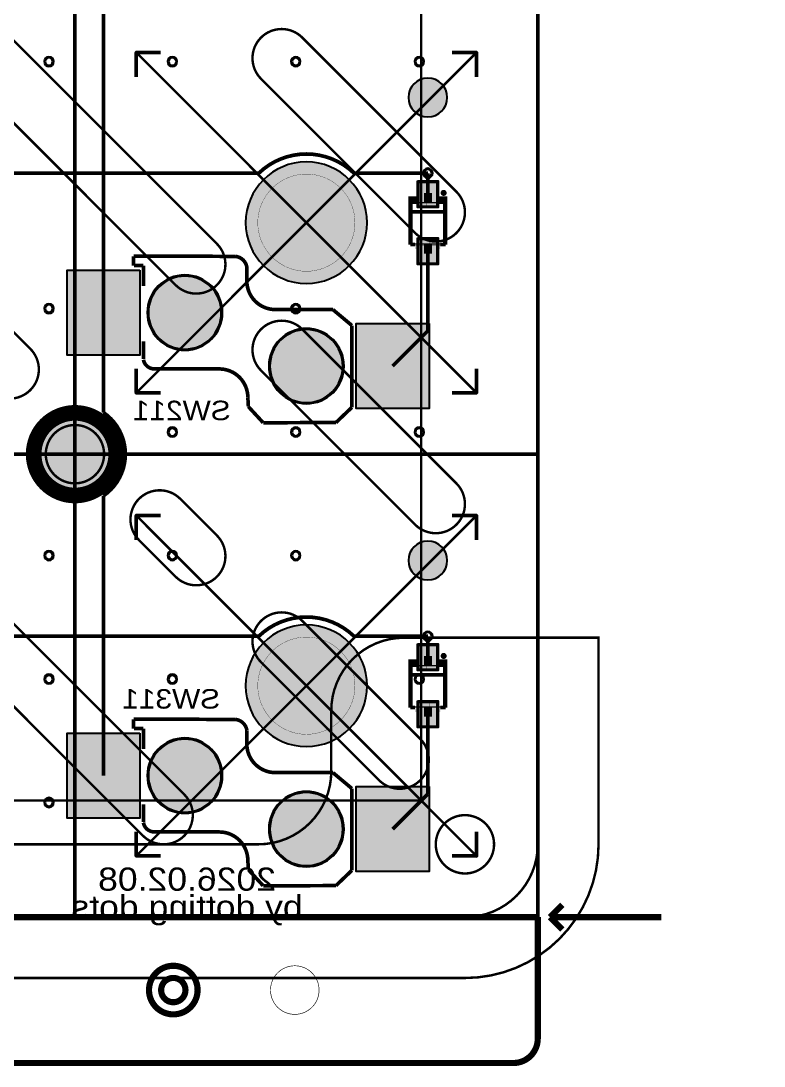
# Model space of a CAD drawing. Header units: millimetres. Extents: x -3 to 238, y -92 to 6.
# Drawn here: x 207.33 to 237.91, y -92.32 to -49.32 of the extents above; entities that cross this region are included whole.
import ezdxf
from ezdxf.enums import TextEntityAlignment as Align

# ---------------------------------------------------------------- set-up
doc = ezdxf.new("R2010")
doc.units = ezdxf.units.MM
doc.header["$MEASUREMENT"] = 0
for name, color, linetype, true_color in [('Board-Outline-Layer', 7, 'Continuous', 0xff00ff), ('Bottom-Layer', 7, 'Continuous', 0x0000ff), ('Bottom-Paste-Mask-Layer', 7, 'Continuous', 0x800000), ('Bottom-Silkscreen-Layer', 7, 'Continuous', 0x66cc33), ('Bottom-Solder-Mask-Layer', 7, 'Continuous', 0xaa00ff), ('Component-Marking-Layer', 7, 'Continuous', 0x66ffcc), ('Component-Shape-Layer', 7, 'Continuous', 0x00cccc), ('Document-Layer', 7, 'Continuous', 0xffffff), ('F.Adhes', 7, 'Continuous', 0x9069e9), ('Hole-Layer', 7, 'Continuous', 0x222222), ('Multi-Layer', 7, 'Continuous', 0xc0c0c0), ('Pin-Floating-Layer', 7, 'Continuous', 0xff99ff), ('Pin-Soldering-Layer', 7, 'Continuous', 0xcc9999), ('Top-Layer', 7, 'Continuous', 0xff0000), ('Top-Paste-Mask-Layer', 7, 'Continuous', 0x808080), ('Top-Solder-Mask-Layer', 7, 'Continuous', 0x800080)]:
    doc.layers.add(name, color=color, linetype=linetype, true_color=true_color)
doc.styles.get("Standard").update_dxf_attribs({"font": 'arial.ttf'})

msp = doc.modelspace()

# ---------------------------------------------------------------- hatches: boundary and pattern name
at = {"layer": 'Bottom-Layer'}
for points in [[(223.275, -52.475, 1), (224.875, -52.475, 1)], [(216.575, -57.625, 1), (221.575, -57.625, 1)], [(223.7, -55.953), (224.45, -55.953), (224.45, -56.953), (223.7, -56.953)], [(223.7, -58.298), (224.45, -58.298), (224.45, -59.298), (223.7, -59.298)], [(212.225, -59.575), (212.225, -63.075), (209.225, -63.075), (209.225, -59.575)], [(212.525, -61.325, 1), (215.625, -61.325, 1)], [(224.125, -61.775), (224.125, -65.275), (221.125, -65.275), (221.125, -61.775)], [(217.525, -63.525, 1), (220.625, -63.525, 1)], [(223.275, -71.525, 1), (224.875, -71.525, 1)], [(216.575, -76.675, 1), (221.575, -76.675, 1)], [(223.7, -75.003), (224.45, -75.003), (224.45, -76.003), (223.7, -76.003)], [(223.7, -77.348), (224.45, -77.348), (224.45, -78.348), (223.7, -78.348)], [(212.225, -78.625), (212.225, -82.125), (209.225, -82.125), (209.225, -78.625)], [(212.525, -80.375, 1), (215.625, -80.375, 1)], [(224.125, -80.825), (224.125, -84.325), (221.125, -84.325), (221.125, -80.825)], [(217.525, -82.575, 1), (220.625, -82.575, 1)]]:
    msp.add_hatch(color=256, dxfattribs=at).paths.add_polyline_path(points)
at = {"layer": 'Bottom-Paste-Mask-Layer'}
for points in [[(223.275, -52.475, 1), (224.875, -52.475, 1)], [(216.575, -57.625, 1), (221.575, -57.625, 1)], [(223.7, -55.953), (224.45, -55.953), (224.45, -56.953), (223.7, -56.953)], [(223.7, -58.298), (224.45, -58.298), (224.45, -59.298), (223.7, -59.298)], [(212.225, -59.575), (212.225, -63.075), (209.225, -63.075), (209.225, -59.575)], [(212.525, -61.325, 1), (215.625, -61.325, 1)], [(224.125, -61.775), (224.125, -65.275), (221.125, -65.275), (221.125, -61.775)], [(217.525, -63.525, 1), (220.625, -63.525, 1)], [(223.275, -71.525, 1), (224.875, -71.525, 1)], [(216.575, -76.675, 1), (221.575, -76.675, 1)], [(223.7, -75.003), (224.45, -75.003), (224.45, -76.003), (223.7, -76.003)], [(223.7, -77.348), (224.45, -77.348), (224.45, -78.348), (223.7, -78.348)], [(212.225, -78.625), (212.225, -82.125), (209.225, -82.125), (209.225, -78.625)], [(212.525, -80.375, 1), (215.625, -80.375, 1)], [(224.125, -80.825), (224.125, -84.325), (221.125, -84.325), (221.125, -80.825)], [(217.525, -82.575, 1), (220.625, -82.575, 1)]]:
    msp.add_hatch(color=256, dxfattribs=at).paths.add_polyline_path(points)
at = {"layer": 'Bottom-Silkscreen-Layer'}
for points in [[(223.273, -56.85), (223.625, -56.85), (223.625, -56.545), (223.273, -56.545)], [(223.273, -56.85), (223.625, -56.85), (223.625, -56.545), (223.273, -56.545)], [(224.878, -56.85), (224.525, -56.85), (224.525, -56.545), (224.878, -56.545)], [(224.878, -56.85), (224.525, -56.85), (224.525, -56.545), (224.878, -56.545)], [(223.273, -75.9), (223.625, -75.9), (223.625, -75.595), (223.273, -75.595)], [(223.273, -75.9), (223.625, -75.9), (223.625, -75.595), (223.273, -75.595)], [(224.878, -75.9), (224.525, -75.9), (224.525, -75.595), (224.878, -75.595)], [(224.878, -75.9), (224.525, -75.9), (224.525, -75.595), (224.878, -75.595)]]:
    msp.add_hatch(color=256, dxfattribs=at).paths.add_polyline_path(points)
at = {"layer": 'Bottom-Solder-Mask-Layer'}
for points in [[(223.275, -52.475, 1), (224.875, -52.475, 1)], [(216.575, -57.625, 1), (221.575, -57.625, 1)], [(223.649, -55.902), (224.501, -55.902), (224.501, -57.004), (223.649, -57.004)], [(223.649, -58.247), (224.501, -58.247), (224.501, -59.349), (223.649, -59.349)], [(212.225, -59.575), (212.225, -63.075), (209.225, -63.075), (209.225, -59.575)], [(212.525, -61.325, 1), (215.625, -61.325, 1)], [(224.125, -61.775), (224.125, -65.275), (221.125, -65.275), (221.125, -61.775)], [(217.525, -63.525, 1), (220.625, -63.525, 1)], [(223.275, -71.525, 1), (224.875, -71.525, 1)], [(216.575, -76.675, 1), (221.575, -76.675, 1)], [(223.649, -74.952), (224.501, -74.952), (224.501, -76.054), (223.649, -76.054)], [(223.649, -77.297), (224.501, -77.297), (224.501, -78.399), (223.649, -78.399)], [(212.225, -78.625), (212.225, -82.125), (209.225, -82.125), (209.225, -78.625)], [(212.525, -80.375, 1), (215.625, -80.375, 1)], [(224.125, -80.825), (224.125, -84.325), (221.125, -84.325), (221.125, -80.825)], [(217.525, -82.575, 1), (220.625, -82.575, 1)]]:
    msp.add_hatch(color=256, dxfattribs=at).paths.add_polyline_path(points)
at = {"layer": 'Component-Marking-Layer'}
for points in [[(224.665, -56.4, 1), (224.785, -56.4, 1)], [(224.665, -56.4, 1), (224.785, -56.4, 1)], [(224.665, -75.45, 1), (224.785, -75.45, 1)], [(224.665, -75.45, 1), (224.785, -75.45, 1)]]:
    msp.add_hatch(color=256, dxfattribs=at).paths.add_polyline_path(points)
at = {"layer": 'Document-Layer'}
for points in [[(224.005, -56.4), (224.161, -56.4), (224.161, -57.024), (224.005, -57.024)], [(224.005, -56.4), (224.161, -56.4), (224.161, -57.024), (224.005, -57.024)], [(223.985, -58.94), (224.141, -58.94), (224.141, -58.316), (223.985, -58.316)], [(223.985, -58.94), (224.141, -58.94), (224.141, -58.316), (223.985, -58.316)], [(223.545, -58.708), (224.585, -58.708), (224.585, -58.552), (223.545, -58.552)], [(223.545, -58.708), (224.585, -58.708), (224.585, -58.552), (223.545, -58.552)], [(224.005, -75.45), (224.161, -75.45), (224.161, -76.074), (224.005, -76.074)], [(224.005, -75.45), (224.161, -75.45), (224.161, -76.074), (224.005, -76.074)], [(223.985, -77.99), (224.141, -77.99), (224.141, -77.366), (223.985, -77.366)], [(223.985, -77.99), (224.141, -77.99), (224.141, -77.366), (223.985, -77.366)], [(223.545, -77.758), (224.585, -77.758), (224.585, -77.602), (223.545, -77.602)], [(223.545, -77.758), (224.585, -77.758), (224.585, -77.602), (223.545, -77.602)]]:
    msp.add_hatch(color=256, dxfattribs=at).paths.add_polyline_path(points)
at = {"layer": 'Hole-Layer'}
for points in [[(223.275, -52.475, 1), (224.875, -52.475, 1)], [(216.575, -57.625, 1), (221.575, -57.625, 1)], [(212.575, -61.325, 1), (215.575, -61.325, 1)], [(217.575, -63.525, 1), (220.575, -63.525, 1)], [(223.275, -71.525, 1), (224.875, -71.525, 1)], [(216.575, -76.675, 1), (221.575, -76.675, 1)], [(212.575, -80.375, 1), (215.575, -80.375, 1)], [(217.575, -82.575, 1), (220.575, -82.575, 1)]]:
    msp.add_hatch(color=256, dxfattribs=at).paths.add_polyline_path(points)
at = {"layer": 'Multi-Layer'}
for points in [[(223.275, -52.475, 1), (224.875, -52.475, 1)], [(223.275, -52.475, 1), (224.875, -52.475, 1)], [(223.275, -52.475, 1), (224.875, -52.475, 1)], [(216.575, -57.625, 1), (221.575, -57.625, 1)], [(216.575, -57.625, 1), (221.575, -57.625, 1)], [(216.575, -57.625, 1), (221.575, -57.625, 1)], [(212.525, -61.325, 1), (215.625, -61.325, 1)], [(212.525, -61.325, 1), (215.625, -61.325, 1)], [(212.525, -61.325, 1), (215.625, -61.325, 1)], [(217.525, -63.525, 1), (220.625, -63.525, 1)], [(217.525, -63.525, 1), (220.625, -63.525, 1)], [(217.525, -63.525, 1), (220.625, -63.525, 1)], [(207.85, -67.149, 1), (211.25, -67.149, 1)], [(223.275, -71.525, 1), (224.875, -71.525, 1)], [(223.275, -71.525, 1), (224.875, -71.525, 1)], [(223.275, -71.525, 1), (224.875, -71.525, 1)], [(216.575, -76.675, 1), (221.575, -76.675, 1)], [(216.575, -76.675, 1), (221.575, -76.675, 1)], [(216.575, -76.675, 1), (221.575, -76.675, 1)], [(212.525, -80.375, 1), (215.625, -80.375, 1)], [(212.525, -80.375, 1), (215.625, -80.375, 1)], [(212.525, -80.375, 1), (215.625, -80.375, 1)], [(217.525, -82.575, 1), (220.625, -82.575, 1)], [(217.525, -82.575, 1), (220.625, -82.575, 1)], [(217.525, -82.575, 1), (220.625, -82.575, 1)]]:
    msp.add_hatch(color=256, dxfattribs=at).paths.add_polyline_path(points)
at = {"layer": 'Pin-Floating-Layer'}
for points in [[(223.916, -56.81), (224.236, -56.81), (224.236, -56.69), (223.916, -56.69)], [(223.916, -56.81), (224.236, -56.81), (224.236, -56.69), (223.916, -56.69)], [(223.916, -58.61), (224.236, -58.61), (224.236, -58.49), (223.916, -58.49)], [(223.916, -58.61), (224.236, -58.61), (224.236, -58.49), (223.916, -58.49)], [(223.916, -75.86), (224.236, -75.86), (224.236, -75.74), (223.916, -75.74)], [(223.916, -75.86), (224.236, -75.86), (224.236, -75.74), (223.916, -75.74)], [(223.916, -77.66), (224.236, -77.66), (224.236, -77.54), (223.916, -77.54)], [(223.916, -77.66), (224.236, -77.66), (224.236, -77.54), (223.916, -77.54)]]:
    msp.add_hatch(color=256, dxfattribs=at).paths.add_polyline_path(points)
at = {"layer": 'Pin-Soldering-Layer'}
for points in [[(223.916, -56.7), (224.236, -56.7), (224.236, -56.4), (223.916, -56.4)], [(223.916, -56.7), (224.236, -56.7), (224.236, -56.4), (223.916, -56.4)], [(223.916, -58.9), (224.236, -58.9), (224.236, -58.6), (223.916, -58.6)], [(223.916, -58.9), (224.236, -58.9), (224.236, -58.6), (223.916, -58.6)], [(223.916, -75.75), (224.236, -75.75), (224.236, -75.45), (223.916, -75.45)], [(223.916, -75.75), (224.236, -75.75), (224.236, -75.45), (223.916, -75.45)], [(223.916, -77.95), (224.236, -77.95), (224.236, -77.65), (223.916, -77.65)], [(223.916, -77.95), (224.236, -77.95), (224.236, -77.65), (223.916, -77.65)]]:
    msp.add_hatch(color=256, dxfattribs=at).paths.add_polyline_path(points)
at = {"layer": 'Top-Layer'}
for points in [[(223.275, -52.475, 1), (224.875, -52.475, 1)], [(216.575, -57.625, 1), (221.575, -57.625, 1)], [(212.525, -61.325, 1), (215.625, -61.325, 1)], [(217.525, -63.525, 1), (220.625, -63.525, 1)], [(223.275, -71.525, 1), (224.875, -71.525, 1)], [(216.575, -76.675, 1), (221.575, -76.675, 1)], [(212.525, -80.375, 1), (215.625, -80.375, 1)], [(217.525, -82.575, 1), (220.625, -82.575, 1)]]:
    msp.add_hatch(color=256, dxfattribs=at).paths.add_polyline_path(points)
at = {"layer": 'Top-Paste-Mask-Layer'}
for points in [[(223.275, -52.475, 1), (224.875, -52.475, 1)], [(216.575, -57.625, 1), (221.575, -57.625, 1)], [(212.525, -61.325, 1), (215.625, -61.325, 1)], [(217.525, -63.525, 1), (220.625, -63.525, 1)], [(223.275, -71.525, 1), (224.875, -71.525, 1)], [(216.575, -76.675, 1), (221.575, -76.675, 1)], [(212.525, -80.375, 1), (215.625, -80.375, 1)], [(217.525, -82.575, 1), (220.625, -82.575, 1)]]:
    msp.add_hatch(color=256, dxfattribs=at).paths.add_polyline_path(points)
at = {"layer": 'Top-Solder-Mask-Layer'}
for points in [[(223.275, -52.475, 1), (224.875, -52.475, 1)], [(216.575, -57.625, 1), (221.575, -57.625, 1)], [(212.525, -61.325, 1), (215.625, -61.325, 1)], [(217.525, -63.525, 1), (220.625, -63.525, 1)], [(223.275, -71.525, 1), (224.875, -71.525, 1)], [(216.575, -76.675, 1), (221.575, -76.675, 1)], [(212.525, -80.375, 1), (215.625, -80.375, 1)], [(217.525, -82.575, 1), (220.625, -82.575, 1)]]:
    msp.add_hatch(color=256, dxfattribs=at).paths.add_polyline_path(points)

# ---------------------------------------------------------------- linework, layer by layer
at = {"layer": 'Board-Outline-Layer'}
for points, const_width in [([(228.588, -83.2), (228.588, -3)], 0.1), ([(0.003, -86.197), (228.598, -86.197)], 0.254), ([(3, -86.187), (225.601, -86.187)], 0.1), ([(228.598, -86.197), (228.598, -91.197)], 0.254), ([(227.598, -92.197), (114.3, -92.197)], 0.254)]:
    msp.add_lwpolyline(points, dxfattribs=dict(at, const_width=const_width))
for points, const_width in [([(228.6, -83.2, -0.414), (225.6, -86.2)], 0.1), ([(227.598, -92.197, 0.414), (228.598, -91.197)], 0.254)]:
    msp.add_lwpolyline(points, format="xyb", dxfattribs=dict(at, const_width=const_width))
at = {"layer": 'Bottom-Layer', "const_width": 0.00508}
msp.add_lwpolyline([(0, -86.191), (0, 0), (228.585, 0), (228.585, -86.191)], close=True, dxfattribs=at)
at = {"layer": 'Bottom-Layer', "const_width": 0.152}
for points in [[(210.725, -48.107), (210.725, -61.325)], [(224.075, -56.453), (224.075, -55.589)], [(224.075, -58.798), (224.075, -62.075)], [(210.725, -61.325), (210.725, -65.438)], [(224.075, -62.075), (222.625, -63.525)], [(210.725, -68.86), (210.725, -80.375)], [(224.075, -75.503), (224.075, -74.639)], [(224.075, -77.848), (224.075, -81.125)], [(224.075, -81.125), (222.625, -82.575)]]:
    msp.add_lwpolyline(points, dxfattribs=at)
at = {"layer": 'Bottom-Layer'}
for points in [[(223.275, -52.475, 1), (224.875, -52.475), (224.875, -52.475, 1), (223.275, -52.475)], [(223.275, -71.525, 1), (224.875, -71.525), (224.875, -71.525, 1), (223.275, -71.525)]]:
    msp.add_lwpolyline(points, format="xyb", dxfattribs=at)
for points in [[(216.575, -57.625, 1), (221.575, -57.625, 1)], [(212.525, -61.325, 1), (215.625, -61.325, 1)], [(217.525, -63.525, 1), (220.625, -63.525, 1)], [(216.575, -76.675, 1), (221.575, -76.675, 1)], [(212.525, -80.375, 1), (215.625, -80.375, 1)], [(217.525, -82.575, 1), (220.625, -82.575, 1)]]:
    msp.add_lwpolyline(points, format="xyb", close=True, dxfattribs=at)
for points in [[(223.7, -55.953), (224.45, -55.953), (224.45, -56.953), (223.7, -56.953)], [(223.7, -58.298), (224.45, -58.298), (224.45, -59.298), (223.7, -59.298)], [(212.225, -59.575), (212.225, -63.075), (209.225, -63.075), (209.225, -59.575)], [(224.125, -61.775), (224.125, -65.275), (221.125, -65.275), (221.125, -61.775)], [(223.7, -75.003), (224.45, -75.003), (224.45, -76.003), (223.7, -76.003)], [(223.7, -77.348), (224.45, -77.348), (224.45, -78.348), (223.7, -78.348)], [(212.225, -78.625), (212.225, -82.125), (209.225, -82.125), (209.225, -78.625)], [(224.125, -80.825), (224.125, -84.325), (221.125, -84.325), (221.125, -80.825)]]:
    msp.add_lwpolyline(points, close=True, dxfattribs=at)
at = {"layer": 'Bottom-Layer', "const_width": 0.152}
msp.add_lwpolyline([(210.725, -68.86, 0.526), (210.725, -65.438)], format="xyb", dxfattribs=at)
at = {"layer": 'Bottom-Layer', "const_width": 0.254}
msp.add_lwpolyline([(213.098, -89.197, 1), (214.098, -89.197, 1)], format="xyb", close=True, dxfattribs=at)
at = {"layer": 'Bottom-Paste-Mask-Layer'}
for points in [[(223.275, -52.475, 1), (224.875, -52.475), (224.875, -52.475, 1), (223.275, -52.475)], [(223.275, -71.525, 1), (224.875, -71.525), (224.875, -71.525, 1), (223.275, -71.525)]]:
    msp.add_lwpolyline(points, format="xyb", dxfattribs=at)
for points in [[(216.575, -57.625, 1), (221.575, -57.625, 1)], [(212.525, -61.325, 1), (215.625, -61.325, 1)], [(217.525, -63.525, 1), (220.625, -63.525, 1)], [(216.575, -76.675, 1), (221.575, -76.675, 1)], [(212.525, -80.375, 1), (215.625, -80.375, 1)], [(217.525, -82.575, 1), (220.625, -82.575, 1)]]:
    msp.add_lwpolyline(points, format="xyb", close=True, dxfattribs=at)
for points in [[(223.7, -55.953), (224.45, -55.953), (224.45, -56.953), (223.7, -56.953)], [(223.7, -58.298), (224.45, -58.298), (224.45, -59.298), (223.7, -59.298)], [(212.225, -59.575), (212.225, -63.075), (209.225, -63.075), (209.225, -59.575)], [(224.125, -61.775), (224.125, -65.275), (221.125, -65.275), (221.125, -61.775)], [(223.7, -75.003), (224.45, -75.003), (224.45, -76.003), (223.7, -76.003)], [(223.7, -77.348), (224.45, -77.348), (224.45, -78.348), (223.7, -78.348)], [(212.225, -78.625), (212.225, -82.125), (209.225, -82.125), (209.225, -78.625)], [(224.125, -80.825), (224.125, -84.325), (221.125, -84.325), (221.125, -80.825)]]:
    msp.add_lwpolyline(points, close=True, dxfattribs=at)
at = {"layer": 'Bottom-Paste-Mask-Layer', "const_width": 0.254}
msp.add_lwpolyline([(213.098, -89.197, 1), (214.098, -89.197, 1)], format="xyb", close=True, dxfattribs=at)
at = {"layer": 'Bottom-Silkscreen-Layer', "const_width": 0.00508}
for points in [[(223.273, -56.85), (223.625, -56.85), (223.625, -56.545), (223.273, -56.545)], [(223.273, -56.85), (223.625, -56.85), (223.625, -56.545), (223.273, -56.545)], [(224.878, -56.85), (224.525, -56.85), (224.525, -56.545), (224.878, -56.545)], [(224.878, -56.85), (224.525, -56.85), (224.525, -56.545), (224.878, -56.545)], [(223.273, -75.9), (223.625, -75.9), (223.625, -75.595), (223.273, -75.595)], [(223.273, -75.9), (223.625, -75.9), (223.625, -75.595), (223.273, -75.595)], [(224.878, -75.9), (224.525, -75.9), (224.525, -75.595), (224.878, -75.595)], [(224.878, -75.9), (224.525, -75.9), (224.525, -75.595), (224.878, -75.595)]]:
    msp.add_lwpolyline(points, close=True, dxfattribs=at)
at = {"layer": 'Bottom-Silkscreen-Layer'}
for points, const_width in [([(223.349, -56.774), (223.349, -58.526)], 0.152), ([(223.349, -56.774), (223.349, -58.526)], 0.152), ([(224.802, -56.774), (224.802, -58.526)], 0.152), ([(224.802, -56.774), (224.802, -58.526)], 0.152), ([(223.349, -57.178), (224.802, -57.178)], 0.152), ([(223.349, -57.178), (224.802, -57.178)], 0.152), ([(223.349, -58.526), (223.545, -58.526)], 0.152), ([(223.349, -58.526), (223.545, -58.526)], 0.152), ([(224.802, -58.526), (224.595, -58.526)], 0.152), ([(224.802, -58.526), (224.595, -58.526)], 0.152), ([(211.961, -59.387), (211.961, -59.004)], 0.15), ([(211.961, -59.387), (211.961, -59.004)], 0.15), ([(216.154, -59.012), (211.967, -59)], 0.15), ([(216.154, -59.012), (211.967, -59)], 0.15), ([(212.359, -59.387), (211.977, -59.387)], 0.15), ([(212.359, -59.387), (211.977, -59.387)], 0.15), ([(212.375, -59.387), (212.375, -60.231)], 0.15), ([(212.375, -59.387), (212.375, -60.231)], 0.15), ([(216.625, -59.454), (216.625, -60.025)], 0.15), ([(216.625, -59.454), (216.625, -60.025)], 0.15), ([(220.166, -61.2), (217.8, -61.2)], 0.15), ([(220.166, -61.2), (217.8, -61.2)], 0.15), ([(220.95, -61.856), (220.166, -61.2)], 0.15), ([(220.95, -61.856), (220.166, -61.2)], 0.15), ([(220.95, -61.856), (220.95, -65.221)], 0.15), ([(220.95, -61.856), (220.95, -65.221)], 0.15), ([(212.375, -62.506), (212.369, -63.239)], 0.15), ([(212.375, -62.506), (212.369, -63.239)], 0.15), ([(215.491, -63.642), (212.827, -63.64)], 0.15), ([(215.491, -63.642), (212.827, -63.64)], 0.15), ([(216.666, -64.817), (216.688, -65.194)], 0.15), ([(216.666, -64.817), (216.688, -65.194)], 0.15), ([(216.688, -65.194), (217.297, -65.855)], 0.15), ([(216.688, -65.194), (217.297, -65.855)], 0.15), ([(220.291, -65.85), (220.95, -65.221)], 0.15), ([(220.291, -65.85), (220.95, -65.221)], 0.15), ([(220.291, -65.85), (217.297, -65.855)], 0.15), ([(220.291, -65.85), (217.297, -65.855)], 0.15), ([(223.349, -75.824), (223.349, -77.576)], 0.152), ([(223.349, -75.824), (223.349, -77.576)], 0.152), ([(224.802, -75.824), (224.802, -77.576)], 0.152), ([(224.802, -75.824), (224.802, -77.576)], 0.152), ([(223.349, -76.228), (224.802, -76.228)], 0.152), ([(223.349, -76.228), (224.802, -76.228)], 0.152), ([(223.349, -77.576), (223.545, -77.576)], 0.152), ([(223.349, -77.576), (223.545, -77.576)], 0.152), ([(224.802, -77.576), (224.595, -77.576)], 0.152), ([(224.802, -77.576), (224.595, -77.576)], 0.152), ([(211.961, -78.437), (211.961, -78.054)], 0.15), ([(211.961, -78.437), (211.961, -78.054)], 0.15), ([(216.154, -78.062), (211.967, -78.05)], 0.15), ([(216.154, -78.062), (211.967, -78.05)], 0.15), ([(212.359, -78.437), (211.977, -78.437)], 0.15), ([(212.359, -78.437), (211.977, -78.437)], 0.15), ([(212.375, -78.437), (212.375, -79.281)], 0.15), ([(212.375, -78.437), (212.375, -79.281)], 0.15), ([(216.625, -78.504), (216.625, -79.075)], 0.15), ([(216.625, -78.504), (216.625, -79.075)], 0.15), ([(220.166, -80.25), (217.8, -80.25)], 0.15), ([(220.166, -80.25), (217.8, -80.25)], 0.15), ([(220.95, -80.906), (220.166, -80.25)], 0.15), ([(220.95, -80.906), (220.166, -80.25)], 0.15), ([(220.95, -80.906), (220.95, -84.271)], 0.15), ([(220.95, -80.906), (220.95, -84.271)], 0.15), ([(212.375, -81.556), (212.369, -82.289)], 0.15), ([(212.375, -81.556), (212.369, -82.289)], 0.15), ([(215.491, -82.692), (212.827, -82.69)], 0.15), ([(215.491, -82.692), (212.827, -82.69)], 0.15), ([(216.666, -83.867), (216.688, -84.244)], 0.15), ([(216.666, -83.867), (216.688, -84.244)], 0.15), ([(216.688, -84.244), (217.297, -84.905)], 0.15), ([(216.688, -84.244), (217.297, -84.905)], 0.15), ([(220.291, -84.9), (220.95, -84.271)], 0.15), ([(220.291, -84.9), (220.95, -84.271)], 0.15), ([(220.291, -84.9), (217.297, -84.905)], 0.15), ([(220.291, -84.9), (217.297, -84.905)], 0.15)]:
    msp.add_lwpolyline(points, dxfattribs=dict(at, const_width=const_width))
at = {"layer": 'Bottom-Silkscreen-Layer', "const_width": 0.15}
for points in [[(216.154, -59.012, -0.338), (216.625, -59.454)], [(216.154, -59.012, -0.338), (216.625, -59.454)], [(217.8, -61.2, -0.414), (216.625, -60.025)], [(217.8, -61.2, -0.414), (216.625, -60.025)], [(212.827, -63.64, -0.369), (212.37, -63.264)], [(212.827, -63.64, -0.369), (212.37, -63.264)], [(215.491, -63.642, -0.414), (216.666, -64.817)], [(215.491, -63.642, -0.414), (216.666, -64.817)], [(216.154, -78.062, -0.338), (216.625, -78.504)], [(216.154, -78.062, -0.338), (216.625, -78.504)], [(217.8, -80.25, -0.414), (216.625, -79.075)], [(217.8, -80.25, -0.414), (216.625, -79.075)], [(212.827, -82.69, -0.369), (212.37, -82.314)], [(212.827, -82.69, -0.369), (212.37, -82.314)], [(215.491, -82.692, -0.414), (216.666, -83.867)], [(215.491, -82.692, -0.414), (216.666, -83.867)]]:
    msp.add_lwpolyline(points, format="xyb", dxfattribs=at)
at = {"layer": 'Bottom-Solder-Mask-Layer'}
for points in [[(223.275, -52.475, 1), (224.875, -52.475), (224.875, -52.475, 1), (223.275, -52.475)], [(223.275, -71.525, 1), (224.875, -71.525), (224.875, -71.525, 1), (223.275, -71.525)]]:
    msp.add_lwpolyline(points, format="xyb", dxfattribs=at)
for points in [[(216.575, -57.625, 1), (221.575, -57.625, 1)], [(212.525, -61.325, 1), (215.625, -61.325, 1)], [(217.525, -63.525, 1), (220.625, -63.525, 1)], [(216.575, -76.675, 1), (221.575, -76.675, 1)], [(212.525, -80.375, 1), (215.625, -80.375, 1)], [(217.525, -82.575, 1), (220.625, -82.575, 1)]]:
    msp.add_lwpolyline(points, format="xyb", close=True, dxfattribs=at)
for points in [[(223.649, -55.902), (224.501, -55.902), (224.501, -57.004), (223.649, -57.004)], [(223.649, -58.247), (224.501, -58.247), (224.501, -59.349), (223.649, -59.349)], [(212.225, -59.575), (212.225, -63.075), (209.225, -63.075), (209.225, -59.575)], [(224.125, -61.775), (224.125, -65.275), (221.125, -65.275), (221.125, -61.775)], [(223.649, -74.952), (224.501, -74.952), (224.501, -76.054), (223.649, -76.054)], [(223.649, -77.297), (224.501, -77.297), (224.501, -78.399), (223.649, -78.399)], [(212.225, -78.625), (212.225, -82.125), (209.225, -82.125), (209.225, -78.625)], [(224.125, -80.825), (224.125, -84.325), (221.125, -84.325), (221.125, -80.825)]]:
    msp.add_lwpolyline(points, close=True, dxfattribs=at)
at = {"layer": 'Bottom-Solder-Mask-Layer', "const_width": 0.254}
msp.add_lwpolyline([(212.598, -89.197, 1), (214.598, -89.197), (214.598, -89.197, 1), (212.598, -89.197)], format="xyb", dxfattribs=at)
at = {"layer": 'Component-Marking-Layer', "const_width": 0.129}
for points in [[(224.665, -56.4, 1), (224.785, -56.4, 1)], [(224.665, -56.4, 1), (224.785, -56.4, 1)], [(224.665, -75.45, 1), (224.785, -75.45, 1)], [(224.665, -75.45, 1), (224.785, -75.45, 1)]]:
    msp.add_lwpolyline(points, format="xyb", close=True, dxfattribs=at)
at = {"layer": 'Component-Shape-Layer', "const_width": 0.0508}
for points in [[(223.425, -58.5), (224.725, -58.5), (224.725, -56.8), (223.425, -56.8)], [(223.425, -58.5), (224.725, -58.5), (224.725, -56.8), (223.425, -56.8)], [(223.425, -77.55), (224.725, -77.55), (224.725, -75.85), (223.425, -75.85)], [(223.425, -77.55), (224.725, -77.55), (224.725, -75.85), (223.425, -75.85)]]:
    msp.add_lwpolyline(points, close=True, dxfattribs=at)
at = {"layer": 'Document-Layer', "const_width": 0.1}
for points in [[(0, -83.2), (0, -3, -0.414), (3, 0), (13.099, 0, -0.414), (16.099, -3), (16.099, -9, 0.414), (19.099, -12), (57.099, -12, 0.414), (60.099, -9), (60.099, -3, -0.414), (63.099, 0), (225.6, 0, -0.414), (228.6, -3), (228.6, -83.2, -0.414), (225.6, -86.2), (3, -86.2, -0.414)], [(223.8, -4.8), (223.8, -81.4), (4.8, -81.4), (4.8, -4.8), (11.299, -4.8), (11.299, -9, 0.414), (19.099, -16.8), (25.099, -16.8, 0.801), (27.783, -4.8), (48.416, -4.8, 0.801), (51.099, -16.8), (57.099, -16.8, 0.414), (64.899, -9), (64.899, -4.8), (181.03, -4.8), (181.03, -11.4), (199.97, -11.4), (199.97, -4.8)], [(215.392, -58.494), (206.906, -50.009, 1), (205.209, -51.706), (213.694, -60.191, 1)], [(217.209, -51.706), (223.552, -58.049, 1), (225.249, -56.351), (218.906, -50.009, 1)], [(206.016, -64.512, 1), (207.713, -62.815), (206.906, -62.009, 1), (205.209, -63.706)], [(217.209, -63.706), (223.552, -70.049, 1), (225.249, -68.351), (218.906, -62.009, 1)], [(208.35, -67.149, 1), (210.75, -67.149, 1)], [(212.187, -70.683), (213.694, -72.191, 1), (215.392, -70.494), (213.884, -68.986, 1)], [(212.352, -82.849, 1), (214.049, -81.151), (206.906, -74.009, 1), (205.209, -75.706)], [(222.066, -80.563, 1), (223.763, -78.866), (218.906, -74.009, 1), (217.209, -75.706)], [(224.4, -83.2, 1), (226.8, -83.2, 1)], [(225.6, -84.4, 0.577), (226.64, -82.6, 0.577), (224.561, -82.6, 0.577)]]:
    msp.add_lwpolyline(points, format="xyb", close=True, dxfattribs=at)
at = {"layer": 'Document-Layer'}
for points, const_width in [([(63.099, 0), (185.83, 0), (185.83, -6.6), (195.17, -6.6), (195.17, 0), (225.6, 0, -0.414), (228.6, -3), (228.6, -83.2, -0.414), (225.6, -86.2), (3, -86.2, -0.414)], 0.1), ([(3, -86.2), (101.8, -86.2, 0.414), (104.8, -83.2), (104.8, -70.174, -0.414), (107.8, -67.174), (120.8, -67.174, -0.414), (123.8, -70.174), (123.8, -83.2, 0.414), (126.8, -86.2), (225.6, -86.2, 0.414), (228.6, -83.2), (228.6, -3, 0.414), (225.6, 0), (218.55, 0, 0.414), (215.55, -3), (215.55, -4.5, -0.414), (212.55, -7.5), (206.55, -7.5, -0.414), (203.55, -4.5), (203.55, -3, 0.414), (200.55, 0), (58.599, 0, 0.414)], 0.1), ([(217.075, -57.625, 1), (221.075, -57.625), (221.075, -57.625, 1), (217.075, -57.625)], 0.01), ([(217.075, -57.625, 1), (221.075, -57.625), (221.075, -57.625, 1), (217.075, -57.625)], 0.01), ([(207.85, -67.149, 1), (211.25, -67.149), (211.25, -67.149, 1), (207.85, -67.149)], 0.1), ([(74.7, -77.2), (79.7, -77.2, -0.414), (82.7, -80.2, 0.414), (85.7, -83.2), (142.9, -83.2, 0.414), (145.9, -80.2, -0.414), (148.9, -77.2), (153.9, -77.2, -0.414), (156.9, -80.2, 0.414), (159.9, -83.2), (217.1, -83.2, 0.414), (220.1, -80.2), (220.1, -77.7, -0.414), (223.1, -74.7), (231.1, -74.7), (231.1, -75.7), (231.1, -83.2, -0.414), (225.6, -88.7), (3, -88.7, -0.414)], 0.1), ([(217.075, -76.675, 1), (221.075, -76.675), (221.075, -76.675, 1), (217.075, -76.675)], 0.01), ([(217.075, -76.675, 1), (221.075, -76.675), (221.075, -76.675, 1), (217.075, -76.675)], 0.01)]:
    msp.add_lwpolyline(points, format="xyb", dxfattribs=dict(at, const_width=const_width))
for points, const_width in [([(209.55, -48.1), (209.55, -67.15)], 0.15), ([(209.55, -67.15), (209.55, -48.1)], 0.15), ([(209.55, -48.1), (209.55, -67.15)], 0.15), ([(209.55, -67.15), (209.55, -48.1)], 0.15), ([(228.6, -48.1), (228.6, -67.15)], 0.15), ([(228.6, -48.1), (228.6, -67.15)], 0.15), ([(212.025, -50.575), (226.124, -64.674)], 0.1), ([(212.025, -64.674), (226.124, -50.575)], 0.1), ([(212.075, -50.625), (213.075, -50.625)], 0.15), ([(212.075, -51.625), (212.075, -50.625)], 0.15), ([(212.075, -50.625), (213.075, -50.625)], 0.15), ([(212.075, -51.625), (212.075, -50.625)], 0.15), ([(226.075, -50.625), (225.075, -50.625)], 0.15), ([(226.075, -50.625), (225.075, -50.625)], 0.15), ([(226.075, -50.625), (226.075, -51.625)], 0.15), ([(226.075, -50.625), (226.075, -51.625)], 0.15), ([(212.075, -63.625), (212.075, -64.625)], 0.15), ([(212.075, -63.625), (212.075, -64.625)], 0.15), ([(226.075, -64.625), (226.075, -63.625)], 0.15), ([(226.075, -64.625), (226.075, -63.625)], 0.15), ([(212.075, -64.625), (213.075, -64.625)], 0.15), ([(212.075, -64.625), (213.075, -64.625)], 0.15), ([(225.075, -64.625), (226.075, -64.625)], 0.15), ([(225.075, -64.625), (226.075, -64.625)], 0.15), ([(209.55, -67.15), (190.5, -67.15)], 0.15), ([(190.5, -67.15), (209.55, -67.15)], 0.15), ([(209.55, -67.15), (190.5, -67.15)], 0.15), ([(190.5, -67.15), (209.55, -67.15)], 0.15), ([(228.6, -67.15), (209.55, -67.15)], 0.15), ([(209.55, -67.15), (209.55, -86.2)], 0.15), ([(209.55, -67.15), (228.6, -67.15)], 0.15), ([(209.55, -86.2), (209.55, -67.15)], 0.15), ([(228.6, -67.15), (209.55, -67.15)], 0.15), ([(209.55, -67.15), (209.55, -86.2)], 0.15), ([(209.55, -67.15), (228.6, -67.15)], 0.15), ([(209.55, -86.2), (209.55, -67.15)], 0.15), ([(228.6, -67.15), (228.6, -86.2)], 0.15), ([(228.6, -67.15), (228.6, -86.2)], 0.15), ([(212.025, -69.625), (226.124, -83.724)], 0.1), ([(212.025, -83.724), (226.124, -69.625)], 0.1), ([(212.075, -69.675), (213.075, -69.675)], 0.15), ([(212.075, -70.675), (212.075, -69.675)], 0.15), ([(212.075, -69.675), (213.075, -69.675)], 0.15), ([(212.075, -70.675), (212.075, -69.675)], 0.15), ([(226.075, -69.675), (225.075, -69.675)], 0.15), ([(226.075, -69.675), (225.075, -69.675)], 0.15), ([(226.075, -69.675), (226.075, -70.675)], 0.15), ([(226.075, -69.675), (226.075, -70.675)], 0.15), ([(212.075, -82.675), (212.075, -83.675)], 0.15), ([(212.075, -82.675), (212.075, -83.675)], 0.15), ([(226.075, -83.675), (226.075, -82.675)], 0.15), ([(226.075, -83.675), (226.075, -82.675)], 0.15), ([(212.075, -83.675), (213.075, -83.675)], 0.15), ([(212.075, -83.675), (213.075, -83.675)], 0.15), ([(225.075, -83.675), (226.075, -83.675)], 0.15), ([(225.075, -83.675), (226.075, -83.675)], 0.15), ([(229.106, -86.197), (229.614, -85.689)], 0.254), ([(209.55, -86.2), (190.5, -86.2)], 0.15), ([(209.55, -86.2), (190.5, -86.2)], 0.15), ([(228.6, -86.2), (209.55, -86.2)], 0.15), ([(228.6, -86.2), (209.55, -86.2)], 0.15), ([(229.106, -86.197), (233.678, -86.197)], 0.254), ([(229.106, -86.197), (229.614, -86.705)], 0.254)]:
    msp.add_lwpolyline(points, dxfattribs=dict(at, const_width=const_width))
at = {"layer": 'Document-Layer', "const_width": 0.00508}
for points in [[(224.005, -56.4), (224.161, -56.4), (224.161, -57.024), (224.005, -57.024)], [(224.005, -56.4), (224.161, -56.4), (224.161, -57.024), (224.005, -57.024)], [(223.985, -58.94), (224.141, -58.94), (224.141, -58.316), (223.985, -58.316)], [(223.985, -58.94), (224.141, -58.94), (224.141, -58.316), (223.985, -58.316)], [(223.545, -58.708), (224.585, -58.708), (224.585, -58.552), (223.545, -58.552)], [(223.545, -58.708), (224.585, -58.708), (224.585, -58.552), (223.545, -58.552)], [(224.005, -75.45), (224.161, -75.45), (224.161, -76.074), (224.005, -76.074)], [(224.005, -75.45), (224.161, -75.45), (224.161, -76.074), (224.005, -76.074)], [(223.985, -77.99), (224.141, -77.99), (224.141, -77.366), (223.985, -77.366)], [(223.985, -77.99), (224.141, -77.99), (224.141, -77.366), (223.985, -77.366)], [(223.545, -77.758), (224.585, -77.758), (224.585, -77.602), (223.545, -77.602)], [(223.545, -77.758), (224.585, -77.758), (224.585, -77.602), (223.545, -77.602)]]:
    msp.add_lwpolyline(points, close=True, dxfattribs=at)
at = {"layer": 'F.Adhes', "const_width": 0.15}
for points in [[(212.075, -63.625), (212.075, -64.625)], [(212.075, -64.625), (212.075, -63.625)], [(212.075, -63.625), (212.075, -64.625)], [(212.075, -64.625), (212.075, -63.625)], [(226.075, -64.625), (226.075, -63.625)], [(226.075, -64.625), (226.075, -63.625)], [(226.075, -64.625), (226.075, -63.625)], [(226.075, -64.625), (226.075, -63.625)], [(212.075, -64.625), (213.075, -64.625)], [(213.075, -64.625), (212.075, -64.625)], [(212.075, -64.625), (213.075, -64.625)], [(213.075, -64.625), (212.075, -64.625)], [(225.075, -64.625), (226.075, -64.625)], [(225.075, -64.625), (226.075, -64.625)], [(225.075, -64.625), (226.075, -64.625)], [(225.075, -64.625), (226.075, -64.625)], [(212.075, -82.675), (212.075, -83.675)], [(212.075, -83.675), (212.075, -82.675)], [(212.075, -82.675), (212.075, -83.675)], [(212.075, -83.675), (212.075, -82.675)], [(226.075, -83.675), (226.075, -82.675)], [(226.075, -83.675), (226.075, -82.675)], [(226.075, -83.675), (226.075, -82.675)], [(226.075, -83.675), (226.075, -82.675)], [(212.075, -83.675), (213.075, -83.675)], [(213.075, -83.675), (212.075, -83.675)], [(212.075, -83.675), (213.075, -83.675)], [(213.075, -83.675), (212.075, -83.675)], [(225.075, -83.675), (226.075, -83.675)], [(225.075, -83.675), (226.075, -83.675)], [(225.075, -83.675), (226.075, -83.675)], [(225.075, -83.675), (226.075, -83.675)]]:
    msp.add_lwpolyline(points, dxfattribs=at)
at = {"layer": 'Hole-Layer'}
for points in [[(208.33, -51, 1), (208.63, -51, 1)], [(213.41, -51, 1), (213.71, -51, 1)], [(218.49, -51, 1), (218.79, -51, 1)], [(223.57, -51, 1), (223.87, -51, 1)], [(216.575, -57.625, 1), (221.575, -57.625, 1)], [(223.925, -55.589, 1), (224.225, -55.589, 1)], [(208.33, -61.16, 1), (208.63, -61.16, 1)], [(218.49, -61.16, 1), (218.79, -61.16, 1)], [(213.41, -66.24, 1), (213.71, -66.24, 1)], [(218.49, -66.24, 1), (218.79, -66.24, 1)], [(223.57, -66.24, 1), (223.87, -66.24, 1)], [(208.33, -71.32, 1), (208.63, -71.32, 1)], [(213.41, -71.32, 1), (213.71, -71.32, 1)], [(218.49, -71.32, 1), (218.79, -71.32, 1)], [(216.575, -76.675, 1), (221.575, -76.675, 1)], [(223.925, -74.639, 1), (224.225, -74.639, 1)], [(208.33, -76.4, 1), (208.63, -76.4, 1)], [(213.41, -76.4, 1), (213.71, -76.4, 1)], [(223.57, -76.4, 1), (223.87, -76.4, 1)], [(208.33, -81.48, 1), (208.63, -81.48, 1)]]:
    msp.add_lwpolyline(points, format="xyb", close=True, dxfattribs=at)
for points in [[(223.275, -52.475, 1), (224.875, -52.475), (224.875, -52.475, 1), (223.275, -52.475)], [(212.575, -61.325, 1), (215.575, -61.325), (215.575, -61.325, 1), (212.575, -61.325)], [(217.575, -63.525, 1), (220.575, -63.525), (220.575, -63.525, 1), (217.575, -63.525)], [(223.275, -71.525, 1), (224.875, -71.525), (224.875, -71.525, 1), (223.275, -71.525)], [(212.575, -80.375, 1), (215.575, -80.375), (215.575, -80.375, 1), (212.575, -80.375)], [(217.575, -82.575, 1), (220.575, -82.575), (220.575, -82.575, 1), (217.575, -82.575)]]:
    msp.add_lwpolyline(points, format="xyb", dxfattribs=at)
at = {"layer": 'Multi-Layer'}
for points in [[(208.28, -51, 1), (208.68, -51, 1)], [(213.36, -51, 1), (213.76, -51, 1)], [(218.44, -51, 1), (218.84, -51, 1)], [(223.52, -51, 1), (223.92, -51, 1)], [(216.575, -57.625, 1), (221.575, -57.625, 1)], [(216.575, -57.625, 1), (221.575, -57.625, 1)], [(216.575, -57.625, 1), (221.575, -57.625, 1)], [(223.875, -55.589, 1), (224.275, -55.589, 1)], [(212.525, -61.325, 1), (215.625, -61.325, 1)], [(212.525, -61.325, 1), (215.625, -61.325, 1)], [(212.525, -61.325, 1), (215.625, -61.325, 1)], [(208.28, -61.16, 1), (208.68, -61.16, 1)], [(218.44, -61.16, 1), (218.84, -61.16, 1)], [(217.525, -63.525, 1), (220.625, -63.525, 1)], [(217.525, -63.525, 1), (220.625, -63.525, 1)], [(217.525, -63.525, 1), (220.625, -63.525, 1)], [(213.36, -66.24, 1), (213.76, -66.24, 1)], [(218.44, -66.24, 1), (218.84, -66.24, 1)], [(223.52, -66.24, 1), (223.92, -66.24, 1)], [(208.28, -71.32, 1), (208.68, -71.32, 1)], [(213.36, -71.32, 1), (213.76, -71.32, 1)], [(218.44, -71.32, 1), (218.84, -71.32, 1)], [(216.575, -76.675, 1), (221.575, -76.675, 1)], [(216.575, -76.675, 1), (221.575, -76.675, 1)], [(216.575, -76.675, 1), (221.575, -76.675, 1)], [(223.875, -74.639, 1), (224.275, -74.639, 1)], [(208.28, -76.4, 1), (208.68, -76.4, 1)], [(213.36, -76.4, 1), (213.76, -76.4, 1)], [(223.52, -76.4, 1), (223.92, -76.4, 1)], [(212.525, -80.375, 1), (215.625, -80.375, 1)], [(212.525, -80.375, 1), (215.625, -80.375, 1)], [(212.525, -80.375, 1), (215.625, -80.375, 1)], [(217.525, -82.575, 1), (220.625, -82.575, 1)], [(217.525, -82.575, 1), (220.625, -82.575, 1)], [(217.525, -82.575, 1), (220.625, -82.575, 1)], [(208.28, -81.48, 1), (208.68, -81.48, 1)]]:
    msp.add_lwpolyline(points, format="xyb", close=True, dxfattribs=at)
for points in [[(223.275, -52.475, 1), (224.875, -52.475), (224.875, -52.475, 1), (223.275, -52.475)], [(223.275, -52.475, 1), (224.875, -52.475), (224.875, -52.475, 1), (223.275, -52.475)], [(223.275, -52.475, 1), (224.875, -52.475), (224.875, -52.475, 1), (223.275, -52.475)], [(223.275, -71.525, 1), (224.875, -71.525), (224.875, -71.525, 1), (223.275, -71.525)], [(223.275, -71.525, 1), (224.875, -71.525), (224.875, -71.525, 1), (223.275, -71.525)], [(223.275, -71.525, 1), (224.875, -71.525), (224.875, -71.525, 1), (223.275, -71.525)]]:
    msp.add_lwpolyline(points, format="xyb", dxfattribs=at)
for points, const_width in [([(207.85, -67.149, 1), (211.25, -67.149), (211.25, -67.149, 1), (207.85, -67.149)], 0.645), ([(217.598, -89.197, 1), (219.598, -89.197), (219.598, -89.197, 1), (217.598, -89.197)], 0.0254)]:
    msp.add_lwpolyline(points, format="xyb", dxfattribs=dict(at, const_width=const_width))
at = {"layer": 'Pin-Floating-Layer', "const_width": 0.00508}
for points in [[(223.916, -56.81), (224.236, -56.81), (224.236, -56.69), (223.916, -56.69)], [(223.916, -56.81), (224.236, -56.81), (224.236, -56.69), (223.916, -56.69)], [(223.916, -58.61), (224.236, -58.61), (224.236, -58.49), (223.916, -58.49)], [(223.916, -58.61), (224.236, -58.61), (224.236, -58.49), (223.916, -58.49)], [(223.916, -75.86), (224.236, -75.86), (224.236, -75.74), (223.916, -75.74)], [(223.916, -75.86), (224.236, -75.86), (224.236, -75.74), (223.916, -75.74)], [(223.916, -77.66), (224.236, -77.66), (224.236, -77.54), (223.916, -77.54)], [(223.916, -77.66), (224.236, -77.66), (224.236, -77.54), (223.916, -77.54)]]:
    msp.add_lwpolyline(points, close=True, dxfattribs=at)
at = {"layer": 'Pin-Soldering-Layer', "const_width": 0.00508}
for points in [[(223.916, -56.7), (224.236, -56.7), (224.236, -56.4), (223.916, -56.4)], [(223.916, -56.7), (224.236, -56.7), (224.236, -56.4), (223.916, -56.4)], [(223.916, -58.9), (224.236, -58.9), (224.236, -58.6), (223.916, -58.6)], [(223.916, -58.9), (224.236, -58.9), (224.236, -58.6), (223.916, -58.6)], [(223.916, -75.75), (224.236, -75.75), (224.236, -75.45), (223.916, -75.45)], [(223.916, -75.75), (224.236, -75.75), (224.236, -75.45), (223.916, -75.45)], [(223.916, -77.95), (224.236, -77.95), (224.236, -77.65), (223.916, -77.65)], [(223.916, -77.95), (224.236, -77.95), (224.236, -77.65), (223.916, -77.65)]]:
    msp.add_lwpolyline(points, close=True, dxfattribs=at)
at = {"layer": 'Top-Layer', "const_width": 0.00508}
msp.add_lwpolyline([(0, -86.191), (0, 0), (228.585, 0), (228.585, -86.191)], close=True, dxfattribs=at)
at = {"layer": 'Top-Layer'}
for points in [[(223.275, -52.475, 1), (224.875, -52.475), (224.875, -52.475, 1), (223.275, -52.475)], [(223.275, -71.525, 1), (224.875, -71.525), (224.875, -71.525, 1), (223.275, -71.525)]]:
    msp.add_lwpolyline(points, format="xyb", dxfattribs=at)
at = {"layer": 'Top-Layer', "const_width": 0.152}
for points in [[(221.035, -55.589, 0.403), (217.116, -55.589)], [(221.035, -74.639, 0.403), (217.116, -74.639)]]:
    msp.add_lwpolyline(points, format="xyb", dxfattribs=at)
at = {"layer": 'Top-Layer'}
for points in [[(216.575, -57.625, 1), (221.575, -57.625, 1)], [(212.525, -61.325, 1), (215.625, -61.325, 1)], [(217.525, -63.525, 1), (220.625, -63.525, 1)], [(216.575, -76.675, 1), (221.575, -76.675, 1)], [(212.525, -80.375, 1), (215.625, -80.375, 1)], [(217.525, -82.575, 1), (220.625, -82.575, 1)]]:
    msp.add_lwpolyline(points, format="xyb", close=True, dxfattribs=at)
at = {"layer": 'Top-Layer', "const_width": 0.152}
for points in [[(205.025, -55.589), (217.116, -55.589)], [(221.035, -55.589), (224.075, -55.589)], [(205.025, -74.639), (217.116, -74.639)], [(221.035, -74.639), (224.075, -74.639)]]:
    msp.add_lwpolyline(points, dxfattribs=at)
at = {"layer": 'Top-Layer', "const_width": 0.254}
msp.add_lwpolyline([(213.098, -89.197, 1), (214.098, -89.197, 1)], format="xyb", close=True, dxfattribs=at)
at = {"layer": 'Top-Paste-Mask-Layer'}
for points in [[(223.275, -52.475, 1), (224.875, -52.475), (224.875, -52.475, 1), (223.275, -52.475)], [(223.275, -71.525, 1), (224.875, -71.525), (224.875, -71.525, 1), (223.275, -71.525)]]:
    msp.add_lwpolyline(points, format="xyb", dxfattribs=at)
for points in [[(216.575, -57.625, 1), (221.575, -57.625, 1)], [(212.525, -61.325, 1), (215.625, -61.325, 1)], [(217.525, -63.525, 1), (220.625, -63.525, 1)], [(216.575, -76.675, 1), (221.575, -76.675, 1)], [(212.525, -80.375, 1), (215.625, -80.375, 1)], [(217.525, -82.575, 1), (220.625, -82.575, 1)]]:
    msp.add_lwpolyline(points, format="xyb", close=True, dxfattribs=at)
at = {"layer": 'Top-Paste-Mask-Layer', "const_width": 0.254}
msp.add_lwpolyline([(213.098, -89.197, 1), (214.098, -89.197, 1)], format="xyb", close=True, dxfattribs=at)
at = {"layer": 'Top-Solder-Mask-Layer'}
for points in [[(223.275, -52.475, 1), (224.875, -52.475), (224.875, -52.475, 1), (223.275, -52.475)], [(223.275, -71.525, 1), (224.875, -71.525), (224.875, -71.525, 1), (223.275, -71.525)]]:
    msp.add_lwpolyline(points, format="xyb", dxfattribs=at)
for points in [[(216.575, -57.625, 1), (221.575, -57.625, 1)], [(212.525, -61.325, 1), (215.625, -61.325, 1)], [(217.525, -63.525, 1), (220.625, -63.525, 1)], [(216.575, -76.675, 1), (221.575, -76.675, 1)], [(212.525, -80.375, 1), (215.625, -80.375, 1)], [(217.525, -82.575, 1), (220.625, -82.575, 1)]]:
    msp.add_lwpolyline(points, format="xyb", close=True, dxfattribs=at)
at = {"layer": 'Top-Solder-Mask-Layer', "const_width": 0.254}
msp.add_lwpolyline([(212.598, -89.197, 1), (214.598, -89.197), (214.598, -89.197, 1), (212.598, -89.197)], format="xyb", dxfattribs=at)

# ---------------------------------------------------------------- texts
at = {"layer": 'Bottom-Silkscreen-Layer', "text_generation_flag": 2, "width": 1.1}
for s, height, p in [('SW211', 0.8001, (213.947, -65.35)), ('SW311', 0.8001, (213.513, -77.216)), ('2026.02.08', 0.9525, (214.164, -84.633)), ('by dotting dots', 0.9525, (214.164, -85.776))]:
    msp.add_text(s, height=height, dxfattribs=at).set_placement(p, align=Align.MIDDLE_CENTER)

doc.saveas('drawing.dxf')
